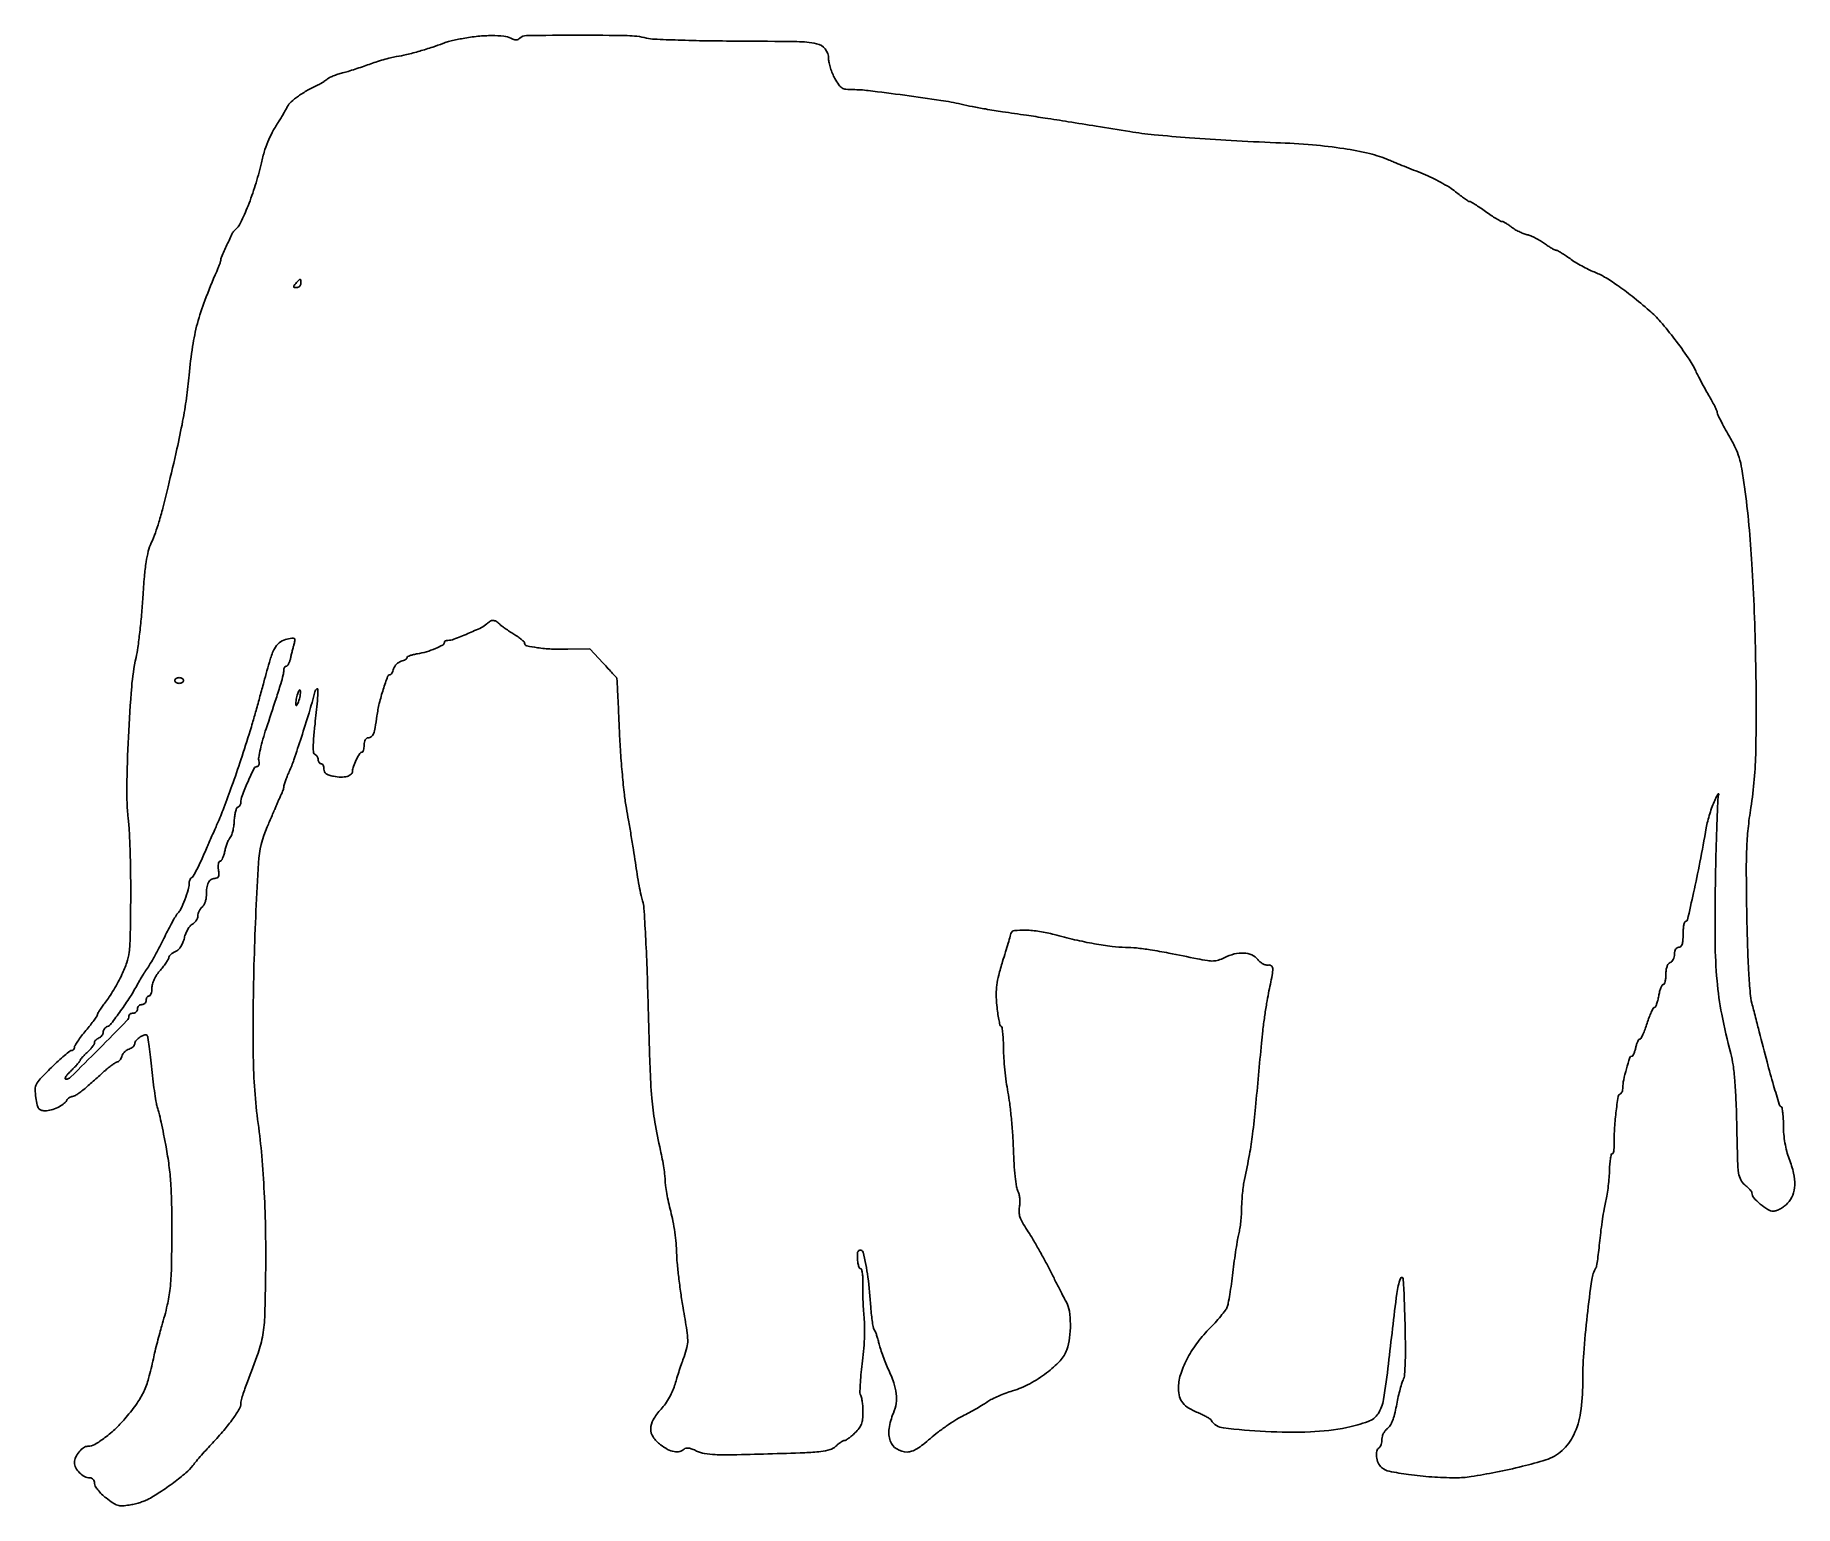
# Model space of a CAD drawing. Extents: x 0 to 614, y 0 to 513.
import ezdxf

# ---------------------------------------------------------------- set-up
doc = ezdxf.new("R2010")
doc.units = 0

msp = doc.modelspace()

# ---------------------------------------------------------------- linework, layer by layer
for points in [[(149.5, 511.867612, 0.00791), (147.439063, 511.459274, 0.007787), (145.38125, 510.983973, 0.007694), (143.591592, 510.511801, 0.029308), (142.5, 510.135533, -0.018844), (138.959511, 508.831674, -0.009378), (134.387117, 507.435187, -0.009357), (129.802062, 506.220615, -0.02047), (126.241455, 505.501428, 0.019699), (124.237559, 505.099888, 0.009393), (121.694181, 504.434344, 0.009295), (119.059267, 503.638536, 0.01305), (116.741455, 502.823851, -0.007624), (114.443376, 501.987977, -0.005582), (111.869017, 501.127885, -0.005642), (109.411991, 500.367856, -0.012425), (107.514773, 499.855303, 0.019336), (105.877946, 499.388737, 0.018431), (104.255242, 498.790506, 0.018737), (102.862702, 498.156014, 0.06019), (102.014773, 497.59411, -0.019086), (101.325456, 497.051012, -0.013047), (100.50434, 496.485577, -0.013167), (99.683111, 495.981374, -0.025785), (99, 495.632025, 0.021635), (95.313459, 493.78511, 0.027068), (92.076007, 491.747151, 0.029617), (89.560379, 489.732899, 0.088536), (88.214305, 487.9978, -0.008085), (87.575897, 486.82743, -0.003932), (86.724732, 485.352479, -0.003898), (85.814567, 483.830837, -0.005617), (84.983743, 482.5, 0.019917), (82.975651, 479.068736, 0.025368), (81.417467, 475.749806, 0.024378), (80.158392, 472.184396, 0.016307), (79.053721, 468, -0.018958), (77.065032, 460.625626, -0.019571), (74.54158, 453.502303, -0.017816), (71.929582, 447.577474, -0.111163), (69.878024, 445, 0.111874), (69.156782, 444.091253, 0.003684), (67.169429, 439.877279, 0.003862), (65.253084, 435.649643, 0.104847), (65, 434.455993, -0.080023), (64.934498, 434.049346, -0.007157), (64.594499, 433.068649, -0.009178), (64.148247, 431.905685, -0.007036), (63.619572, 430.651129, 0.012096), (59.464374, 420.50505, 0.026058), (56.869825, 412.471933, 0.027406), (55.2019, 404.470193, 0.014881), (53.989457, 394.494353, -0.012061), (53.057601, 386.44865, -0.011724), (51.731733, 378.380377, -0.00905), (49.732647, 368.737768, -0.00354), (46.638675, 355.5, -0.003263), (44.802386, 348.099156, -0.010606), (43.449458, 343.228565, -0.015256), (42.201562, 339.496258, -0.01726), (40.77383, 336, 0.04369), (39.754351, 333.070404, 0.023616), (38.993882, 329.325407, 0.016661), (38.384458, 324.262617, 0.005939), (37.841668, 317, -0.006309), (37.386659, 310.971879, -0.005985), (36.77289, 304.85, -0.005954), (36.10075, 299.448542, -0.020909), (35.482053, 296, 0.034912), (33.947493, 285.814555, 0.007836), (32.823286, 268.292435, 0.008042), (32.2539, 250.679994, 0.031351), (32.75971, 239.797948, -0.015358), (33.141758, 234.935845, -0.00459), (33.428218, 227.503147, -0.004598), (33.596569, 219.147621, -0.004962), (33.604929, 211, -0.002358), (33.433005, 198.372589, -0.025155), (33.08102, 193.251949, -0.05283), (32.262119, 189.665632, -0.029158), (30.557835, 185.5, -0.01255), (29.249781, 182.93604, -0.009542), (27.693492, 180.192103, -0.009665), (26.134265, 177.673568, -0.022186), (24.842125, 175.856096, 0.008865), (23.753394, 174.408005, 0.012349), (22.834874, 173.071877, 0.008828), (22.122397, 171.935207, 0.136398), (22, 171.494876, -0.152565), (21.857683, 171.039319, -0.005912), (20.825, 169.584864, -0.010067), (19.532634, 167.882627, -0.006884), (18, 166, 0.010617), (16.467877, 164.089042, 0.014478), (15.175, 162.299427, 0.011267), (14.186993, 160.77194, 0.138781), (14, 160.11122, -0.086422), (13.926107, 159.686903, -0.094056), (13.713734, 159.326421, -0.100256), (13.397224, 159.085309, -0.113269), (13.025478, 159, 0.170328), (12.420655, 158.787807, 0.006478), (10.547545, 157.248801, 0.010993), (8.363623, 155.322767, 0.007453), (5.958437, 153.03847, 0.006858), (2.030632, 149.088218, 0.073362), (0.715647, 147.255473, 0.124119), (0.300858, 145.475418, 0.032714), (0.546502, 142.53847, 0.015651), (1.010731, 139.989508, 0.098496), (1.532376, 138.782079, 0.170763), (2.339325, 138.195738, 0.072653), (3.679285, 138, 0.06301), (5.87469, 138.277768, 0.048676), (8.143545, 139.103353, 0.050513), (10.090511, 140.289561, 0.097601), (11.29969, 141.645985, -0.06033), (11.696678, 142.163885, -0.051896), (12.225034, 142.602258, -0.05446), (12.798258, 142.900738, -0.093083), (13.326829, 143, 0.12683), (14.001214, 143.173861, 0.018841), (15.213867, 143.904565, 0.020201), (16.607507, 144.900292, 0.016162), (18.027139, 146.079371, 0.000116), (19.594988, 147.470226, 0.000071), (21.444422, 149.112112, 0.000071), (23.275864, 150.738955, 0.000126), (24.783659, 152.079371, -0.012588), (26.106889, 153.197939, -0.01676), (27.366811, 154.142065, -0.014059), (28.448431, 154.852958, -0.139224), (28.966272, 155, 0.171344), (29.35506, 155.137263, 0.057669), (29.782853, 155.572474, 0.049345), (30.180794, 156.20301, 0.039281), (30.483765, 156.948848, -0.070459), (30.864132, 157.740269, -0.049213), (31.493083, 158.506917, -0.049213), (32.259731, 159.135868, -0.070459), (33.051152, 159.516235, 0.052015), (33.796551, 159.841333, 0.058426), (34.427526, 160.303248, 0.066851), (34.857037, 160.82509, 0.139684), (35, 161.326841, -0.193295), (35.465081, 162.484924, -0.058851), (36.951391, 163.710299, -0.064506), (38.553598, 164.4706, -0.345728), (39.401277, 164.159738, -0.103091), (39.629848, 163.529888, -0.0024), (40.066256, 160.384477, -0.005225), (40.523186, 156.676605, -0.003508), (40.971338, 152.430216, 0.005586), (41.450715, 148.061992, 0.006764), (42.001507, 143.976376, 0.005813), (42.55056, 140.555831, 0.045475), (42.967231, 139, -0.03051), (43.434525, 137.442935, -0.003747), (44.220949, 133.976057, -0.004423), (45.088759, 129.838109, -0.00364), (45.943531, 125.407852, -0.01355), (46.96121, 118.946461, -0.015532), (47.573065, 112.726767, -0.012406), (47.88089, 105.434226, -0.00492), (47.956449, 95.407852, -0.004665), (47.813196, 83.094626, -0.021754), (47.355985, 76.012149, -0.030437), (46.35857, 70.160362, -0.015812), (44.443785, 63, 0.006944), (43.716507, 60.461576, 0.003878), (42.898276, 57.353125, 0.003867), (42.119431, 54.196473, 0.006268), (41.511833, 51.5, -0.01481), (39.850168, 44.671739, -0.041787), (38.159128, 40.065643, -0.045327), (35.808179, 36.015898, -0.020029), (32.027826, 31.110777, -0.027407), (28.497222, 27.332059, -0.029119), (24.641857, 24.042923, -0.029235), (21.065654, 21.65034, -0.133582), (18.674859, 21, 0.156547), (17.175717, 20.518837, 0.065212), (15.60526, 19.051738, 0.063305), (14.403492, 17.146466, 0.109507), (14, 15.326247, 0.124535), (14.450139, 13.546995, 0.072638), (15.773148, 11.772318, 0.07263), (17.548656, 10.449937, 0.124424), (19.328741, 10, -0.104392), (19.993978, 9.859579, -0.109801), (20.53193, 9.463394, -0.10167), (20.879816, 8.848179, -0.078158), (21, 8.084029, 0.134372), (21.258681, 7.138852, 0.033143), (22.176183, 5.799321, 0.031531), (23.471407, 4.351576, 0.02702), (25.004026, 2.996812, 0.019125), (27.378228, 1.259893, 0.073974), (29.020454, 0.475331, 0.085606), (30.694027, 0.261279, 0.030956), (33.085758, 0.514489, 0.01615), (34.805927, 0.862584, 0.0136), (36.602567, 1.338912, 0.013817), (38.219248, 1.863897, 0.036542), (39.331732, 2.35361, 0.023127), (43.778161, 4.982613, 0.01561), (48.604252, 8.365967, 0.01496), (52.878853, 11.77045, 0.054152), (55.27161, 14.287382, -0.011607), (56.515635, 15.841185, -0.004606), (58.292347, 17.918532, -0.004555), (60.252061, 20.126624, -0.005703), (62.111787, 22.137406, 0.013212), (66.084732, 26.564604, 0.020614), (69.240454, 30.599543, 0.020499), (71.465116, 33.983911, 0.136419), (71.997126, 35.911029, -0.067002), (72.122208, 36.853153, -0.008799), (72.687954, 38.79574, -0.010093), (73.450001, 41.08626, -0.008298), (74.352917, 43.5, 0.010226), (78.06013, 53.528035, 0.04167), (79.669087, 59.819741, 0.033817), (80.373014, 66.873767, 0.005169), (80.676991, 81, 0.006963), (80.636735, 95.651535, 0.0082), (80.178, 109.517284, 0.008834), (79.321327, 122.257871, 0.012688), (78.077633, 133.5, -0.030918), (76.354579, 156.825082, -0.010498), (76.663266, 190.843293, -0.007317), (78.168012, 224.482774, -0.089432), (81.189252, 236.951499, 0.0014), (82.033393, 238.876236, 0.001216), (82.907609, 240.898253, 0.001223), (83.690073, 242.732571, 0.003598), (84.216331, 244, -0.005081), (84.670261, 245.084143, -0.003745), (85.194073, 246.275702, -0.003785), (85.706339, 247.394932, -0.008446), (86.116671, 248.236431, 0.020994), (86.454795, 248.976416, 0.019245), (86.740522, 249.763723, 0.019657), (86.940658, 250.485906, 0.057823), (87, 250.99733, -0.077983), (87.096961, 251.615229, -0.008733), (87.557811, 252.966096, -0.010438), (88.171768, 254.562678, -0.008291), (88.898932, 256.260898, 0.023028), (90.512259, 260.358264, 0.004028), (93.130245, 268.231883, 0.004683), (95.793335, 276.733009, 0.007632), (97.874725, 284, -0.124365), (98.476078, 285.072197, -0.677582), (98.888013, 284.908214, -0.023695), (98.699691, 280.859226, -0.003626), (97.884829, 272.827609, 0.005594), (97.402514, 267.879797, 0.021499), (97.269659, 264.791488, 0.029273), (97.38524, 262.819011, 0.290801), (97.884829, 262.205057, -0.102978), (98.311122, 261.95701, -0.07037), (98.672419, 261.526381, -0.066718), (98.916547, 260.986002, -0.072901), (99, 260.416667, 0.068857), (99.074923, 259.8752, 0.085122), (99.29375, 259.416146, 0.099913), (99.618662, 259.109202, 0.140362), (100, 259, -0.182185), (100.381709, 258.856142, -0.091006), (100.70625, 258.445192, -0.070923), (100.92613, 257.833982, -0.050975), (101, 257.111291, 0.112681), (101.205574, 256.210681, 0.120392), (101.779089, 255.513613, 0.083375), (102.798889, 254.987429, 0.031142), (104.365757, 254.591162, 0.039832), (106.989719, 254.312445, 0.073495), (109.115128, 254.569859, 0.111232), (110.492946, 255.302657, 0.21849), (111, 256.407624, -0.089289), (111.289851, 258.017794, -0.025577), (112.298319, 260.354978, -0.019147), (113.490672, 262.554342, -0.262096), (114.25, 262.992198, 0.268668), (114.538955, 263.163581, 0.055034), (114.779687, 263.732083, 0.044293), (114.945529, 264.541584, 0.028394), (115, 265.5, -0.048268), (115.096959, 266.502045, -0.079023), (115.389301, 267.301332, -0.105211), (115.838157, 267.815161, -0.162184), (116.393011, 268, 0.174949), (117.488426, 268.395384, 0.123534), (118.268661, 269.460589, 0.053803), (118.870114, 271.561172, 0.009486), (119.493816, 275.622151, -0.025899), (120.318003, 280.021176, -0.017961), (121.68196, 284.894233, -0.009289), (123.207704, 289.386567, -0.316145), (124.080913, 290, 0.215803), (124.381194, 290.135934, 0.046532), (124.724612, 290.6093, 0.040676), (125.0513, 291.279902, 0.029067), (125.309156, 292.074213, -0.076712), (125.670405, 292.907877, -0.055901), (126.301539, 293.698461, -0.055901), (127.092123, 294.329595, -0.076712), (127.925787, 294.690844, 0.031909), (128.719975, 294.953655, 0.04371), (129.3907, 295.294982, 0.050953), (129.860224, 295.65932, 0.20507), (130, 295.985789, -0.280962), (130.198737, 296.311544, -0.029599), (131.050072, 296.687664, -0.029733), (132.204875, 297.041579, -0.019267), (133.574714, 297.318411, 0.030473), (136.730274, 298.030029, 0.027989), (139.869295, 299.135799, 0.022277), (142.462122, 300.353924, 0.278656), (143, 301.244111, -0.159879), (143.094609, 301.532424, -0.096762), (143.36151, 301.777958, -0.078411), (143.760026, 301.943776, -0.059519), (144.230674, 302, 0.091714), (146.309332, 302.384517, 0.008562), (151.162222, 304.33947, 0.009119), (155.926027, 306.457238, 0.080709), (157.821429, 307.747341, -0.052158), (158.999448, 308.651206, -0.140469), (160.006731, 308.931208, -0.140185), (161.010727, 308.635388, -0.051865), (162.178571, 307.712573, 0.031291), (162.927565, 307.069046, 0.008089), (164.213393, 306.129427, 0.008198), (165.717415, 305.103789, 0.008268), (167.25, 304.131014, -0.014603), (168.686589, 303.193433, -0.020893), (169.898438, 302.273682, -0.017485), (170.815877, 301.4593, -0.20528), (171, 301.029731, 0.349963), (171.732203, 300.111737, 0.020699), (175.476148, 299.419469, 0.024119), (180.367111, 298.962223, 0.015112), (186.115484, 298.87733), (193.730968, 298.995026), (198.365484, 294.040354, -0.001334), (200.15207, 292.120102, -0.00208), (201.680101, 290.455095, -0.000578), (203.002897, 288.998251, -0.071785), (203.141243, 288.792841, -0.100279), (203.204505, 288.544585, -0.000121), (203.46379, 283.298522, -0.001089), (203.739982, 277.422119, -0.000669), (204.040934, 270.5, 0.006285), (204.45427, 262.948533, 0.005666), (205.068863, 255.14375, 0.005685), (205.778585, 248.160536, 0.017862), (206.475211, 243.5, -0.003387), (207.221683, 239.334498, -0.00184), (208.085457, 234.20625, -0.001833), (208.925868, 228.982734, -0.002902), (209.603609, 224.5, 0.005208), (210.239083, 220.424089, 0.005544), (210.947167, 216.446398, 0.005291), (211.630321, 213.038469, 0.025447), (212.137643, 211.126036, -0.062098), (212.600971, 208.665835, -0.002223), (213.155265, 199.064162, -0.004043), (213.671446, 187.634954, -0.002752), (214.081938, 174.626036, 0.001998), (214.724645, 153.235296, 0.012713), (215.370451, 142.38633, 0.021093), (216.435166, 134.051872, 0.012378), (218.373742, 124.184624, -0.008342), (218.996283, 121.145803, -0.008152), (219.522287, 118.064543, -0.008075), (219.896106, 115.345563, -0.030129), (220, 113.622961, 0.035689), (220.123533, 111.89449, 0.009309), (220.570912, 109.145259, 0.009413), (221.199543, 106.024231, 0.009497), (221.94353, 102.938337, -0.017346), (222.697298, 99.581518, -0.011023), (223.352042, 95.628762, -0.011071), (223.823652, 91.716438, -0.020095), (224.009251, 88.5, 0.018361), (224.200266, 84.97731, 0.00649), (224.724301, 79.950249, 0.006432), (225.443419, 74.437351, 0.007514), (226.271877, 69.22425, -0.003732), (227.578635, 61.384428, -0.034558), (227.882776, 57.961128, -0.06529), (227.597371, 55.397486, -0.031093), (226.603823, 52.22425, 0.007541), (225.815677, 50.06858, 0.004493), (224.93947, 47.480565, 0.004496), (224.112537, 44.885395, 0.007756), (223.477519, 42.709587, -0.036969), (222.707206, 40.548168, -0.023475), (221.512483, 38.156068, -0.023292), (220.078874, 35.852678, -0.032866), (218.579852, 33.956706, 0.050484), (215.865034, 30.26307, 0.129205), (214.967689, 27.094358, 0.153782), (215.805425, 24.247583, 0.08214), (218.344391, 21.550891, 0.041107), (220.865076, 19.937219, 0.076075), (223.155362, 19.138869, 0.102127), (225.098173, 19.17772, 0.141395), (226.615431, 20.015431, -0.15399), (227.273642, 20.35795, -0.080956), (228.204939, 20.369757, -0.055086), (229.427064, 20.046027, -0.023438), (230.978036, 19.361071, 0.073417), (233.669347, 18.480628, 0.032135), (237.411662, 18.084909, 0.015519), (243.501722, 18.023592, 0.002277), (255.840625, 18.338567, 0.002043), (268.69008, 18.777705, 0.01838), (274.30708, 19.199793, 0.044065), (277.492269, 19.844905, 0.117102), (279.492471, 20.992927, -0.018907), (280.375008, 21.761337, -0.022901), (281.260069, 22.410422, -0.022331), (282.040662, 22.880807, -0.125065), (282.509732, 23, 0.141637), (283.003016, 23.142595, 0.016796), (283.955705, 23.789333, 0.018991), (285.056823, 24.658049, 0.014512), (286.195281, 25.687091, 0.037006), (287.620124, 27.270186, 0.073022), (288.448714, 28.740885, 0.066499), (288.863699, 30.478105, 0.026265), (288.984687, 32.937091, 0.015474), (288.921659, 34.773879, 0.017773), (288.745096, 36.519755, 0.017107), (288.493978, 37.977915, 0.09055), (288.190562, 38.725904, -0.145974), (287.937344, 39.619715, -0.008645), (288.02586, 42.46284, -0.012438), (288.277654, 45.892354, -0.008813), (288.723526, 49.725904, 0.012342), (289.195053, 54.045479, 0.010875), (289.477255, 58.56935, 0.011245), (289.552964, 62.760226, 0.023872), (289.383828, 66, -0.008919), (289.147664, 68.87165, -0.006139), (288.97813, 72.132812, -0.006191), (288.89237, 75.275768, -0.012541), (288.917565, 77.75, 0.016458), (288.922566, 79.877964, 0.03325), (288.760223, 81.545689, 0.040576), (288.472679, 82.697622, 0.321725), (288.051388, 83, -0.31866), (287.630135, 83.298816, -0.036209), (287.307255, 84.49112, -0.032023), (287.090958, 86.171033, -0.017456), (287.030409, 88.25, -0.342768), (287.927144, 89.390695, -0.413794), (289.038349, 88.723781, -0.028542), (290.697506, 80.026444, -0.016847), (291.729671, 69.5, 0.009629), (291.959638, 66.745975, 0.01293), (292.280347, 64.2625, 0.010061), (292.639836, 62.222241, 0.11989), (292.973847, 61.5, -0.070295), (293.327958, 60.897637, -0.015241), (293.754846, 59.765625, -0.015607), (294.171584, 58.413271, -0.014371), (294.515894, 57, 0.024569), (294.970391, 55.28707, 0.009414), (295.763024, 52.952534, 0.009296), (296.719922, 50.446348, 0.011286), (297.71269, 48.136284, -0.022354), (299.720716, 43.163274, -0.054669), (300.618879, 39.324471, -0.069372), (300.558798, 35.971216, -0.059907), (299.597995, 32.580292, 0.062083), (298.106705, 27.228773, 0.122825), (298.529509, 22.868355, 0.167441), (300.765765, 20.062424, 0.142477), (304.418484, 19, 0.090473), (305.966584, 19.282433, 0.042448), (307.809741, 20.163147, 0.032891), (309.970204, 21.629679, 0.016341), (312.514292, 23.75, -0.018358), (314.979009, 25.787383, -0.011632), (317.989399, 27.985938, -0.011682), (321.050696, 30.009863, -0.021085), (323.661523, 31.5, 0.006009), (326.107772, 32.800062, 0.005153), (328.651625, 34.22571, 0.005195), (330.935602, 35.568566, 0.014804), (332.486974, 36.566247, -0.034325), (334.035332, 37.478642, -0.013446), (336.283132, 38.528573, -0.013235), (338.783862, 39.537901, -0.01607), (341.179006, 40.344968, 0.049769), (347.131173, 42.807861, 0.03919), (353.007625, 46.575528, 0.040377), (357.760955, 50.822313, 0.109291), (360.085231, 54.671857, 0.049108), (361.043039, 58.812132, 0.034413), (361.332213, 63.593659, 0.034921), (360.980652, 68.079661, 0.085841), (359.946392, 71.208144, -0.00315), (359.124221, 72.77115, -0.000562), (357.609498, 75.703379, -0.000607), (355.842546, 79.143578, -0.000548), (354.022111, 82.708144, 0.006209), (352.066539, 86.432596, 0.00513), (349.89282, 90.353808, 0.005184), (347.824331, 93.910164, 0.013811), (346.253048, 96.389925, -0.016551), (344.592032, 99.043348, -0.052112), (343.732759, 100.956789, -0.071043), (343.430248, 102.656781, -0.054981), (343.572474, 104.534628, 0.039944), (343.72242, 105.949299, 0.032117), (343.663569, 107.478708, 0.033129), (343.42094, 108.901491, 0.064152), (343.011575, 109.978372, -0.087451), (342.532995, 111.437479, -0.008723), (342.072878, 115.098189, -0.010762), (341.691834, 119.514497, -0.008352), (341.461096, 124.333669, 0.008984), (341.203384, 129.577427, 0.00696), (340.740806, 135.27614, 0.007045), (340.160003, 140.583268, 0.016798), (339.54123, 144.5, -0.013534), (338.950656, 148.086203, -0.008762), (338.452928, 152.262351, -0.00881), (338.109862, 156.362365, -0.016461), (338.000171, 159.690983, 0.011176), (337.937645, 162.484963, 0.01658), (337.747153, 164.925914, 0.011732), (337.479652, 166.902726, 0.21818), (337.139072, 167.414049, -0.195552), (336.772846, 167.915293, -0.01166), (336.352911, 169.780556, -0.016124), (335.966616, 172.087945, -0.011098), (335.671741, 174.723066, -0.019917), (335.479374, 178.612818, -0.034995), (335.673605, 181.825968, -0.030429), (336.340223, 185.270301, -0.011447), (337.674238, 190, 0.000563), (338.697391, 193.346952, 0.000765), (339.612844, 196.370313, 0.000506), (340.375186, 198.91128, 0.008641), (340.610184, 199.75, -0.31044), (341.812625, 200.789572, -0.033332), (345.693159, 200.961313, -0.033897), (350.564295, 200.520843, -0.027354), (355.70121, 199.411748, 0.010584), (362.805928, 197.626572, 0.01186), (369.716101, 196.216572, 0.012721), (375.858045, 195.274961, 0.029636), (380.5, 194.961486, -0.024183), (384.394853, 194.741076, -0.013303), (389.127926, 194.115108, -0.00874), (395.629482, 192.96172, -0.002545), (405.599214, 190.960004, 0.011773), (409.091121, 190.325696, 0.04948), (411.216729, 190.203834, 0.068337), (412.970992, 190.519566, 0.037068), (415.002852, 191.351536, -0.053964), (418.495104, 192.645801, -0.075402), (421.804317, 192.966386, -0.089563), (424.616037, 192.300349, -0.121834), (426.67742, 190.721163, 0.049881), (427.504396, 189.875605, 0.050604), (428.47868, 189.215181, 0.055563), (429.447542, 188.824183, 0.118334), (430.25, 188.794487, -0.205352), (431.376464, 188.55852, -0.239713), (431.884574, 187.602892, -0.052124), (431.680271, 185.233491, -0.004068), (430.42769, 179, 0.011171), (429.760657, 175.417777, 0.005266), (429.05172, 170.765625, 0.005215), (428.411216, 165.87652, 0.007324), (427.949161, 161.5, -0.000785), (425.89774, 139.291194, -0.00749), (424.864614, 129.820751, -0.014308), (423.784732, 122.783034, -0.007277), (422.046136, 114, 0.017892), (421.674954, 111.890793, 0.009332), (421.356025, 109.240331, 0.009269), (421.129724, 106.505254, 0.013982), (421.043551, 104.11602, -0.014196), (420.958661, 101.78999, -0.010829), (420.73845, 99.251378, -0.010975), (420.428111, 96.88011, -0.025172), (420.066068, 95.11602, 0.0203), (419.632805, 93.104582, 0.004556), (419.065763, 89.644785, 0.004718), (418.484857, 85.635865, 0.004551), (417.972256, 81.568356, -0.005129), (417.469273, 77.613967, -0.006365), (416.916858, 73.946552, -0.005278), (416.382357, 70.884031, -0.046904), (416.00818, 69.568356, -0.069309), (415.377593, 68.438948, -0.010584), (413.775379, 66.411536, -0.011666), (411.765314, 64.088434, -0.009875), (409.536452, 61.726234, 0.036234), (405.262298, 56.689487, 0.039633), (401.900677, 51.231281, 0.043157), (399.716978, 45.866037, 0.07521), (399, 41.126474, 0.066558), (399.382966, 38.262281, 0.108919), (400.515052, 36.102645, 0.087475), (402.652927, 34.314739, 0.031561), (406.218217, 32.55329, -0.015083), (407.65679, 31.900581, -0.018168), (408.964904, 31.198745, -0.017047), (410.012438, 30.53781, -0.105456), (410.450102, 30.080737, 0.229492), (414.685323, 27.389638, 0.015466), (429.359119, 26.154893, 0.022749), (445.021707, 26.036953, 0.040715), (457.792158, 27.568326, 0.036308), (465.161688, 29.634233, 0.163221), (468.623833, 32.374246, 0.105142), (470.529157, 37.312881, 0.010883), (472.240198, 49.730788, -0.001475), (475.158208, 74.32141, -0.059985), (476.442656, 79.550038, -0.812687), (477.436997, 79.394898, -0.006036), (478, 65, -0.0039), (478.165724, 56.379164, -0.010756), (478.104435, 50.303997, -0.012223), (477.86265, 45.994288, -0.089032), (477.336215, 44, 0.035956), (476.811773, 42.622594, 0.009316), (476.170697, 40.335483, 0.009427), (475.535999, 37.693897, 0.009485), (475.002746, 35.035686, -0.016844), (474.374517, 32.126675, -0.032535), (473.645072, 29.860616, -0.041295), (472.826622, 28.204584, -0.104939), (471.916531, 27.228982, 0.071841), (471.183048, 26.539553, 0.049518), (470.562981, 25.580537, 0.049354), (470.141371, 24.51375, 0.069548), (470, 23.502313, -0.038498), (469.926131, 22.544344, -0.041925), (469.70625, 21.636868, -0.046017), (469.384392, 20.903347, -0.128644), (469, 20.5, 0.201861), (468.159305, 19.319546, 0.087201), (468.067792, 17.353877, 0.07742), (468.682249, 15.232798, 0.100014), (469.883423, 13.6055, 0.135649), (472.505448, 12.28706, 0.014493), (479.289869, 11.141495, 0.017698), (487.332031, 10.311037, 0.016157), (495.661336, 10.017766, 0.039586), (501.071044, 10.431037, 0.010201), (509.699102, 11.963468, 0.010772), (518.989957, 14.01887, 0.01533), (527.138316, 16.273323, 0.109856), (532.800083, 19.510647, 0.096312), (536.879012, 24.983211, 0.075168), (539.285655, 32.806791, 0.039287), (539.998716, 43, -0.020422), (540.334889, 53.454198, -0.010344), (541.567028, 66.569631, -0.006272), (543.180193, 79.213227, -0.103903), (544.614291, 83.184926, 0.099924), (544.847828, 83.816093, 0.003703), (545.223567, 86.339832, 0.006596), (545.608306, 89.348243, 0.004574), (545.967155, 92.757998, -0.007212), (546.373742, 96.434937, -0.006372), (546.901398, 100.253912, -0.006412), (547.464888, 103.683115, -0.01929), (547.969054, 106, 0.021998), (548.428215, 108.166452, 0.010196), (548.842499, 111.014062, 0.010077), (549.156866, 114.02807, 0.013822), (549.309807, 116.75, -0.011815), (549.434798, 119.146135, -0.019382), (549.666875, 121.164062, -0.014079), (549.956276, 122.741716, -0.35408), (550.275274, 123, 0.305359), (550.575351, 123.202107, 0.042719), (550.808107, 123.954688, 0.036893), (550.956895, 125.004382, 0.022855), (550.983495, 126.25, -0.021411), (551.078304, 131.383788, -0.013905), (551.606441, 137.296175, -0.005951), (552.341589, 142.972192, -0.280304), (553.048397, 143.833333, 0.146955), (553.413133, 144.09857, 0.06203), (553.720467, 144.627555, 0.053963), (553.929525, 145.316543, 0.046728), (554, 146.068982, -0.053224), (554.282571, 148.715991, -0.016504), (555.257732, 152.604695, -0.00822), (556.442116, 156.500363, -0.325631), (557.12795, 157, 0.257962), (557.443678, 157.174504, 0.033016), (557.82516, 157.88125, 0.03191), (558.195741, 158.850609, 0.02129), (558.5, 160, -0.023407), (558.809436, 161.149265, -0.034614), (559.195554, 162.11875, -0.037332), (559.59855, 162.817979, -0.24825), (559.942565, 163, 0.278777), (560.325268, 163.231358, 0.013656), (561.004198, 164.615625, 0.018847), (561.736474, 166.392084, 0.01214), (562.456182, 168.5, -0.012689), (563.178452, 170.60786, -0.019626), (563.918558, 172.384375, -0.014688), (564.606708, 173.761671, -0.276237), (565.005174, 174, 0.282224), (565.361876, 174.218764, 0.028228), (565.782129, 175.175, 0.028882), (566.181684, 176.467165, 0.018695), (566.5, 178, -0.020833), (566.825121, 179.532678, -0.031813), (567.245211, 180.825, -0.032949), (567.693911, 181.768851, -0.271692), (568.087898, 182, 0.291576), (568.440665, 182.224831, 0.04583), (568.73207, 183.037344, 0.038823), (568.933942, 184.178079, 0.024391), (569, 185.531385, -0.032025), (569.09752, 187.052367, -0.055587), (569.39694, 188.280592, -0.072248), (569.871876, 189.161597, -0.14238), (570.5, 189.638374, 0.119725), (571.074042, 190.03509, 0.065064), (571.559375, 190.747841, 0.059009), (571.888325, 191.64904, 0.058092), (572, 192.606989, -0.05124), (572.101137, 193.591296, -0.089017), (572.406706, 194.351165, -0.115825), (572.887863, 194.827405, -0.138282), (573.5, 195, 0.188641), (574.196999, 195.272668, 0.12648), (574.666667, 196, 0.063857), (574.927513, 197.326193, 0.016668), (575, 199.5, -0.018554), (575.064029, 201.224916, -0.030106), (575.260525, 202.678125, -0.030728), (575.541002, 203.749569, -0.324006), (575.886893, 204, 0.350219), (576.546687, 204.526752, 0.001521), (578.666944, 213.996041, 0.006375), (580.876564, 224.650874, 0.004529), (583.092982, 236.648712, -0.019182), (583.585347, 238.936544, -0.012144), (584.325382, 241.563181, -0.012195), (585.17925, 244.111612, -0.021944), (586.020352, 246.148712, -0.00802), (586.769403, 247.693481, -0.043146), (587.260307, 248.487434, -0.659303), (587.417378, 248.44983, -0.106121), (587.398738, 248, 0.052545), (587.1261, 246.169704, 0.00146), (586.805727, 238.15625, 0.002984), (586.512402, 228.718434, 0.002043), (586.287106, 218, 0.005991), (586.183101, 196.983266, 0.020439), (586.83813, 183.320569, 0.026259), (588.499901, 171.637039, 0.015843), (591.627868, 158, -0.029467), (592.441691, 153.948626, -0.014055), (593.031695, 148.665275, -0.010778), (593.453301, 141.823869, -0.004769), (593.728969, 132.775103, 0.00189), (594.03021, 120.580731, 0.026963), (594.388212, 116.245402, 0.08343), (595.127523, 113.878723, 0.109187), (596.560357, 112.131183, -0.020297), (597.494491, 111.332957, -0.025947), (598.283355, 110.521398, -0.025477), (598.856631, 109.795403, -0.155601), (599, 109.345862, 0.181837), (599.624393, 107.685726, 0.037286), (601.897436, 105.451564, 0.038552), (604.524817, 103.555274, 0.13789), (606.5, 103, 0.085769), (607.617445, 103.193105, 0.040639), (608.954321, 103.795692, 0.038336), (610.300248, 104.68008, 0.041312), (611.459531, 105.739782, 0.094062), (613.250831, 108.596335, 0.08461), (613.958134, 112.020339, 0.066489), (613.550098, 116.175145, 0.033147), (612.000504, 121.239273, -0.027466), (611.179458, 123.817515, -0.020122), (610.544186, 126.752774, -0.019804), (610.136477, 129.79322, -0.023408), (610.000504, 132.690983, 0.012242), (609.941328, 135.099481, 0.017951), (609.761541, 137.210832, 0.013504), (609.508253, 138.911458, 0.213761), (609.187722, 139.383981, -0.182707), (608.532611, 140.23545, -0.002359), (606.57172, 146.814934, -0.005946), (604.283011, 154.987957, -0.002874), (601.538321, 165.5, 0.000045), (600.957758, 167.776146, 0.000026), (600.26259, 170.5, 0.000026), (599.567119, 173.22385, 0.000045), (598.985614, 175.5, -0.042255), (598.412585, 178.925351, -0.006089), (597.922358, 186.006641, -0.006185), (597.516336, 195.110096, -0.003462), (597.236215, 206.189676, -0.002851), (597.055269, 220.491418, -0.011041), (597.18946, 229.358963, -0.016198), (597.67661, 236.346251, -0.01371), (598.632339, 243.689676, 0.034959), (600.354155, 263.442348, 0.009139), (600.315369, 295.285071, 0.009737), (599.013953, 328.664431, 0.018396), (596.452771, 355.477655, 0.00914), (595.501024, 361.76231, 0.03189), (594.556875, 365.752635, 0.03864), (593.213351, 369.182555, 0.018558), (590.997523, 373.360006, -0.005844), (589.461334, 376.086374, -0.008132), (588.154752, 378.564756, -0.005353), (587.11983, 380.663132, -0.097331), (586.933547, 381.38235, 0.091308), (586.76624, 382.061613, 0.008371), (586.022278, 383.64044, 0.010596), (585.05641, 385.503489, 0.008108), (583.924672, 387.5, -0.005504), (582.682882, 389.66431, -0.004336), (581.384489, 392.034133, -0.004385), (580.216492, 394.257112, -0.010809), (579.409152, 395.91407, 0.042175), (576.788478, 400.533133, 0.01351), (572.15258, 406.926341, 0.013656), (567.148796, 413.092354, 0.038769), (563.232306, 417, 0.008737), (557.189715, 421.98003, 0.015508), (552.017877, 425.83721, 0.018758), (547.620825, 428.669787, 0.040873), (544.016131, 430.424742, -0.020964), (542.012178, 431.303583, -0.012245), (539.685228, 432.514147, -0.012232), (537.411355, 433.842353, -0.020247), (535.569128, 435.085479, 0.009705), (533.987737, 436.201812, 0.013153), (532.514685, 437.143859, 0.010103), (531.262238, 437.865067, 0.126229), (530.736276, 438, -0.119423), (530.231221, 438.122375, -0.013364), (529.186948, 438.695806, -0.015629), (527.965892, 439.461599, -0.01208), (526.683278, 440.3687, 0.025174), (525.250868, 441.326496, 0.01853), (523.577021, 442.245249, 0.018819), (521.925011, 442.997501, 0.039179), (520.578922, 443.43069, -0.034897), (519.281665, 443.835954, -0.020494), (517.792175, 444.489616, -0.020436), (516.349611, 445.269082, -0.032576), (515.194063, 446.06199, 0.015634), (514.187512, 446.804009, 0.019121), (513.200563, 447.43071, 0.017909), (512.344016, 447.889451, 0.114467), (511.867456, 448, -0.130291), (511.326092, 448.143506, -0.007435), (509.82701, 449.028125, -0.010955), (508.061964, 450.159197, -0.007796), (506.132885, 451.5, 0.006448), (504.214595, 452.840989, 0.009328), (502.482985, 453.971875, 0.005561), (501.008522, 454.87337, 0.135226), (500.548867, 455, -0.146373), (500.103609, 455.133201, -0.007221), (498.821387, 456.00254, -0.011168), (497.31702, 457.105352, -0.007793), (495.668297, 458.412903, 0.034045), (493.515389, 459.943461, 0.013552), (490.374437, 461.753772, 0.013338), (486.868434, 463.530626, 0.016347), (483.5, 464.993489, -0.000807), (480.217186, 466.299487, -0.00083), (476.96875, 467.604141, -0.000802), (474.155194, 468.74481, -0.003521), (472.5, 469.432577, 0.041402), (465.649469, 471.688321, 0.020648), (456.683296, 473.450396, 0.017544), (445.803046, 474.736707, 0.010977), (433, 475.514044, -0.00413), (417.365632, 476.248547, -0.005148), (402.855729, 477.200305, -0.005533), (390.511236, 478.275264, -0.015981), (382, 479.387012, 0.000504), (370.332517, 481.279935, 0.000861), (360.589582, 482.833337, 0.001027), (352.503643, 484.091252, 0.001961), (346, 485.063243, -0.001555), (337.641146, 486.305572, -0.004244), (331.738896, 487.252885, -0.005863), (327.172795, 488.080745, -0.008722), (323.198953, 488.921625, 0.019204), (316.178226, 490.254158, 0.003839), (303.553608, 492.052409, 0.003164), (290.854561, 493.680155, 0.030627), (285.434141, 494.005342, -0.0289), (283.059392, 494.139589, -0.110803), (281.669684, 494.623316, -0.102968), (280.565825, 495.674329, -0.023172), (279.184141, 497.886155, -0.028027), (278.34796, 499.591012, -0.022775), (277.641591, 501.499916, -0.023345), (277.152323, 503.323035, -0.05393), (277, 504.731167, 0.166731), (275.819235, 508.173665, 0.180881), (272.812511, 510.025632, 0.044955), (265.953952, 510.743699, 0.002791), (245.5, 510.925425, -0.003155), (234.483284, 511.031309, -0.004296), (224.55, 511.274833, -0.00287), (216.226654, 511.59829, -0.048204), (213.5, 511.98508, 0.054908), (206.801347, 512.844096, 0.004898), (189.793613, 512.980804, 0.00197), (171.617275, 512.877225, 0.196409), (169.307359, 511.907359, -0.086488), (168.682522, 511.467992, -0.110523), (167.997589, 511.314719, -0.086646), (167.187302, 511.456197, -0.036435), (166.173101, 511.907359, 0.098259), (163.734472, 512.649729, 0.025506), (159.616799, 512.850077, 0.024323), (154.700988, 512.59905, 0.020033)], [(93, 426.5, -0.101721), (92.882332, 425.9276, -0.098537), (92.547793, 425.440625, -0.097291), (92.048138, 425.114368, -0.096419), (91.460573, 425, -0.035838), (90.687524, 425.055481, -0.325335), (90.459106, 425.27802, -0.208212), (90.553366, 425.661216, -0.017756), (91.210573, 426.461963, -0.007679), (92.322999, 427.68486, -0.201684), (92.719977, 427.861798, -0.397768), (92.955338, 427.648652, -0.019434)], [(90.592558, 300.75, 0.005645), (90.304101, 299.691794, 0.002858), (89.963538, 298.353125, 0.002838), (89.627639, 296.966876, 0.004228), (89.350927, 295.75, -0.028563), (89.056893, 294.696796, -0.040827), (88.669491, 293.807813, -0.047062), (88.252106, 293.179869, -0.226275), (87.875, 293, 0.163983), (87.541223, 292.887508, 0.095857), (87.257031, 292.569641, 0.077013), (87.064995, 292.095289, 0.057802), (87, 291.534947, -0.063804), (86.796603, 289.947528, -0.00959), (85.925901, 286.850316, -0.005602), (84.311633, 281.71263, -0.000796), (80.860841, 271.202131, 0.010341), (79.722784, 267.49874, 0.01346), (78.84327, 264.062072, 0.011097), (78.255174, 261.182075, 0.109185), (78.302267, 259.952131, -0.051947), (78.419305, 259.187967, -0.092778), (78.33287, 258.560304, -0.133943), (78.061626, 258.15359, -0.181019), (77.651289, 258, 0.287456), (76.648079, 257.371292, 0.008166), (74.416511, 252.56682, 0.013982), (72.463582, 247.823, 0.090892), (72, 245.293884, -0.084482), (71.922273, 244.83715, -0.069197), (71.695357, 244.396239, -0.069818), (71.359292, 244.037578, -0.089425), (70.962916, 243.820972, 0.222142), (70.547068, 243.426571, 0.030409), (70.167931, 242.258581, 0.030206), (69.870048, 240.731777, 0.021223), (69.712916, 238.987639, -0.023225), (69.542357, 237.175623, -0.02541), (69.206896, 235.441613, -0.025991), (68.770975, 234.001225, -0.103089), (68.289282, 233.217854, 0.07232), (67.779075, 232.491522, 0.023633), (67.243107, 231.293656, 0.02299), (66.766094, 229.889531, 0.024023), (66.427992, 228.467854, -0.026267), (66.10578, 227.13949, -0.038586), (65.674125, 226.018682, -0.04379), (65.204255, 225.220915, -0.242331), (64.77521, 225, 0.28234), (64.422747, 224.783732, 0.071354), (64.19674, 224.11875, 0.051636), (64.117123, 223.149701, 0.031141), (64.213308, 222, -0.024498), (64.360445, 220.483839, -0.113205), (64.205685, 219.622088, -0.194727), (63.745197, 219.163792, -0.099924), (62.933796, 219, 0.152317), (61.65682, 218.60175, 0.127866), (60.726785, 217.523701, 0.082183), (60.171508, 215.686245, 0.03238), (60, 213.040657, -0.0476), (59.889153, 211.878928, -0.041324), (59.559375, 210.70046, -0.04342), (59.075233, 209.678039, -0.087483), (58.5, 209, 0.062371), (57.92585, 208.38799, 0.044187), (57.440625, 207.5796, 0.044567), (57.109875, 206.70935, 0.068639), (57, 205.912739, -0.089084), (56.859933, 205.132826, -0.057678), (56.443111, 204.313526, -0.055792), (55.829253, 203.580756, -0.067755), (55.104208, 203.05577, 0.099857), (54.314255, 202.403194, 0.038917), (53.506696, 201.231601, 0.036574), (52.804901, 199.78832, 0.037542), (52.328045, 198.270587, -0.036484), (51.810294, 196.610435, -0.050757), (51.096356, 195.227879, -0.058471), (50.221794, 194.178773, -0.085537), (49.223837, 193.512872, 0.034689), (48.369728, 193.060469, 0.041775), (47.641314, 192.518181, 0.046667), (47.126469, 191.970026, 0.156434), (46.959359, 191.512872, -0.124026), (46.789122, 190.935861, -0.014222), (46.061345, 189.780502, -0.016457), (45.09562, 188.437673, -0.012716), (43.959359, 187.037774, 0.032093), (42.772668, 185.454147, 0.034188), (41.82587, 183.763768, 0.037011), (41.201027, 182.144299, 0.073694), (41, 180.787774, -0.034094), (40.927105, 179.719968, -0.05207), (40.70625, 178.818909, -0.067716), (40.383678, 178.198757, -0.24364), (40, 178, 0.148195), (39.618646, 177.884432, 0.098894), (39.29375, 177.559375, 0.082425), (39.074694, 177.073457, 0.064853), (39, 176.5, -0.099038), (38.885486, 175.927543, -0.097945), (38.559375, 175.440625, -0.097945), (38.072457, 175.114514, -0.099038), (37.5, 175, 0.099038), (36.927543, 174.885486, 0.097945), (36.440625, 174.559375, 0.097945), (36.114514, 174.072457, 0.099038), (36, 173.5, -0.099038), (35.885486, 172.927543, -0.097945), (35.559375, 172.440625, -0.097945), (35.072457, 172.114514, -0.099038), (34.5, 172, 0.058684), (33.926324, 171.932436, 0.077738), (33.440625, 171.732995, 0.096336), (33.115251, 171.437758, 0.161852), (33, 171.091048, -0.196743), (32.309927, 169.405188, -0.001776), (22.512723, 159.513484, -0.001772), (12.644289, 149.690251, -0.197395), (10.964018, 149, -0.469056), (10.752823, 149.25401, -0.094473), (10.998504, 149.883805, -0.043129), (11.729507, 150.852349, -0.018836), (12.851686, 152.008698, 0.00834), (14.05799, 153.200632, 0.012224), (15.075183, 154.291937, 0.007661), (15.881329, 155.228894, 0.175564), (16, 155.556447, -0.170061), (16.110325, 155.871434, -0.01131), (16.734375, 156.617747, -0.015298), (17.542271, 157.485612, -0.010792), (18.5, 158.41242, 0.020382), (19.457138, 159.374875, 0.025026), (20.265625, 160.350821, 0.024738), (20.850258, 161.219615, 0.136554), (21, 161.757682, -0.124423), (21.110187, 162.193618, -0.064282), (21.440625, 162.653031, -0.057782), (21.92635, 163.065013, -0.055455), (22.5, 163.361626, 0.075752), (23.073424, 163.68814, 0.064704), (23.559375, 164.186563, 0.066827), (23.888042, 164.774079, 0.094426), (24, 165.361626, -0.090621), (24.107018, 165.947244, -0.066667), (24.420846, 166.5291, -0.065342), (24.88499, 167.019135, -0.079069), (25.432666, 167.335788, 0.139043), (26.834264, 168.385282, 0.007817), (30.093567, 172.798465, 0.012962), (33.386861, 177.6688, 0.018762), (36.017477, 182.146944, -0.007402), (36.691306, 183.356087, -0.005676), (37.46197, 184.657718, -0.005742), (38.211045, 185.859419, -0.013528), (38.803973, 186.733679, 0.019242), (40.084508, 188.669034, 0.01025), (41.525184, 191.153181, 0.006827), (43.392545, 194.642422, 0.002054), (46.138534, 200, -0.00473), (47.450688, 202.526672, -0.006793), (48.664304, 204.7375, -0.003897), (49.723665, 206.573167, -0.099843), (50.105822, 207, 0.128577), (51.033055, 208.161981, 0.011929), (52.455082, 211.583436, 0.014533), (53.688989, 215.060798, 0.078138), (54, 217.038791, -0.038846), (54.055347, 217.750103, -0.045923), (54.220312, 218.404103, -0.052019), (54.461789, 218.913308, -0.152622), (54.75, 219.166667, 0.160539), (55.425206, 219.778976, 0.010852), (56.673883, 222.096811, 0.012116), (58.247083, 225.368507, 0.004614), (60.286297, 230, -0.001438), (61.00471, 231.660189, -0.000684), (61.938732, 233.79375, -0.000677), (62.921251, 236.021565, -0.000962), (63.801546, 238, 0.014385), (66.094664, 243.550227, 0.005787), (68.920014, 251.255486, 0.005231), (72.042337, 260.388391, 0.003929), (75.293641, 270.5, 0.00601), (76.100059, 273.19034, 0.001565), (77.330568, 277.533725, 0.001591), (78.701454, 282.491735, 0.001625), (80.030944, 287.423318, -0.006793), (82.246782, 295.317145, -0.045653), (83.749074, 299.094932, -0.099801), (85.362025, 301.13637, -0.113877), (87.570721, 302.276149, -0.010986), (89.833958, 302.800465, -0.169946), (90.613956, 302.6977, -0.320384), (90.891016, 302.169421, -0.035098)], [(52, 288, -0.148195), (51.884432, 287.618646, -0.098894), (51.559375, 287.29375, -0.082425), (51.073457, 287.074694, -0.064853), (50.5, 287, -0.064853), (49.926543, 287.074694, -0.082425), (49.440625, 287.29375, -0.098894), (49.115568, 287.618646, -0.148195), (49, 288, -0.148195), (49.115568, 288.381354, -0.098894), (49.440625, 288.70625, -0.082425), (49.926543, 288.925306, -0.064853), (50.5, 289, -0.064853), (51.073457, 288.925306, -0.082425), (51.559375, 288.70625, -0.098894), (51.884432, 288.381354, -0.148195)], [(92.428571, 281.571429, -0.01788), (92.141471, 280.579214, -0.034717), (91.830364, 279.81547, -0.049436), (91.541307, 279.349272, -0.453302), (91.331236, 279.335431, -0.195604), (91.199935, 279.646795, -0.022563), (91.225007, 280.420827, -0.024478), (91.346523, 281.376727, -0.01763), (91.571429, 282.428571, -0.01788), (91.858529, 283.420786, -0.034717), (92.169636, 284.18453, -0.049436), (92.458693, 284.650728, -0.453302), (92.668764, 284.664569, -0.195604), (92.800065, 284.353205, -0.022563), (92.774993, 283.579173, -0.024478), (92.653477, 282.623273, -0.01763)]]:
    msp.add_lwpolyline(points, format="xyb", close=True)

doc.saveas('drawing.dxf')
